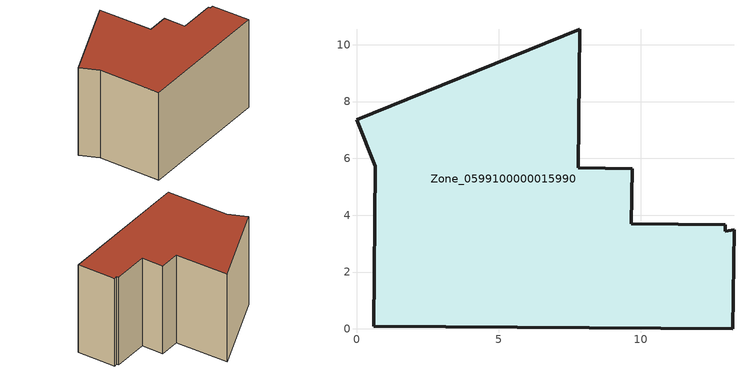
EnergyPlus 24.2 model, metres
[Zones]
Zone_0599100000015990
 floor ground (C_G): 12.98,3.44 13.28,3.48 13.24,0 0.6,0.1 0.66,5.73 0,7.36 7.85,10.55 7.79,5.67 9.69,5.64 9.67,3.7 12.97,3.66 z0
 wall outside (C_F): 0.6,0.1 13.24,0 13.28,3.48 12.98,3.44 12.97,3.66 9.67,3.7 9.69,5.64 7.79,5.67 7.85,10.55 0,7.36 0.66,5.73 0.6,0.1 z0:8.26
 roof outside (C_R): 13.28,3.48 12.98,3.44 12.97,3.66 9.67,3.7 9.69,5.64 7.79,5.67 7.85,10.55 0,7.36 0.66,5.73 0.6,0.1 13.24,0 z8.26
[BUILDING]
Pand.0599100000015990: North Axis=0; Terrain=City; Loads Convergence Tolerance Value=0.04; Temperature Convergence Tolerance Value=0.4; Solar Distribution=FullExterior; Maximum Number of Warmup Days=25; Minimum Number of Warmup Days=1
[Site:Location]
Rotterdam.The.Hague.AP_ZH_NLD Design_Conditions: Latitude=51.96; Longitude=4.45; Time Zone=1; Elevation=-4.5
[SITE:GROUNDTEMPERATURE:BUILDINGSURFACE]
18, 18, 18, 18, 18, 18, 18, 18, 18, 18, 18, 18
[MATERIAL] Thermal Absorptance=0.9; Solar Absorptance=0.7; Visible Absorptance=0.7
Name | Roughness | Thickness | Conductivity | Density | Specific Heat
G.TI.1975-1991 | MediumSmooth | 0.15 | 0.288461 | 540 | 1210
F.TI.1975-1991 | Rough | 0.3 | 0.230769 | 1920 | 840
R.TI.1975-1991 | MediumRough | 0.2 | 0.153846 | 1500 | 1000
[CONSTRUCTION]
C_G: G.TI.1975-1991
C_F: F.TI.1975-1991
C_R: R.TI.1975-1991
[ZONE]
Zone_0599100000015990: Type=1; Multiplier=1; Ceiling Height=Autocalculate; Volume=Autocalculate; Floor Area=autocalculate; Part of Total Floor Area=Yes
[ZONEINFILTRATION:DESIGNFLOWRATE]
Infil_Zone_0599100000015990: Zone or ZoneList or Space or SpaceList=Zone_0599100000015990; Schedule=AlwaysOn; Design Flow Rate Calculation Method=Flow/Area; Flow Rate per Floor Area=0.003; Constant Term Coefficient=1; Temperature Term Coefficient=0; Velocity Term Coefficient=0; Velocity Squared Term Coefficient=0
[HVACTEMPLATE:ZONE:IDEALLOADSAIRSYSTEM]
Zone_0599100000015990: Maximum Heating Supply Air Temperature=50; Minimum Cooling Supply Air Temperature=13; Maximum Heating Supply Air Humidity Ratio=0.0156; Minimum Cooling Supply Air Humidity Ratio=0.0077; Heating Limit=NoLimit; Cooling Limit=NoLimit; Dehumidification Control Type=ConstantSensibleHeatRatio; Cooling Sensible Heat Ratio=0.7; Dehumidification Setpoint=60; Humidification Control Type=None; Humidification Setpoint=30; Outdoor Air Method=None; Outdoor Air Flow Rate per Person=0.00944; Outdoor Air Flow Rate per Zone Floor Area=0; Outdoor Air Flow Rate per Zone=0; Demand Controlled Ventilation Type=None; Outdoor Air Economizer Type=NoEconomizer; Heat Recovery Type=None; Sensible Heat Recovery Effectiveness=0.7; Latent Heat Recovery Effectiveness=0.65
[ZONECONTROL:THERMOSTAT]
ThermostatControl_Zone_0599100000015990: Zone or ZoneList=Zone_0599100000015990; Control Type Schedule=DualSetpointControlType; Control 1=Thermostat_Zone_0599100000015990; Temperature Difference Between Cutout And Setpoint=0
[THERMOSTATSETPOINT:DUALSETPOINT]
Thermostat_Zone_0599100000015990: Heating Setpoint Temperature Schedule=HeatingSetpoint_Zone_0599100000015990; Cooling Setpoint Temperature Schedule=CoolingSetpoint_Zone_0599100000015990
[SCHEDULE:COMPACT]
HeatingSetpoint_Zone_0599100000015990: Through: 12/31, For: AllDays, Until: 24:00, 21
CoolingSetpoint_Zone_0599100000015990: Through: 12/31, For: AllDays, Until: 24:00, 24
DualSetpointControlType: Through: 12/31, For: AllDays, Until: 24:00, 4
AlwaysOn: Through: 12/31, For: AllDays, Until: 24:00, 1
